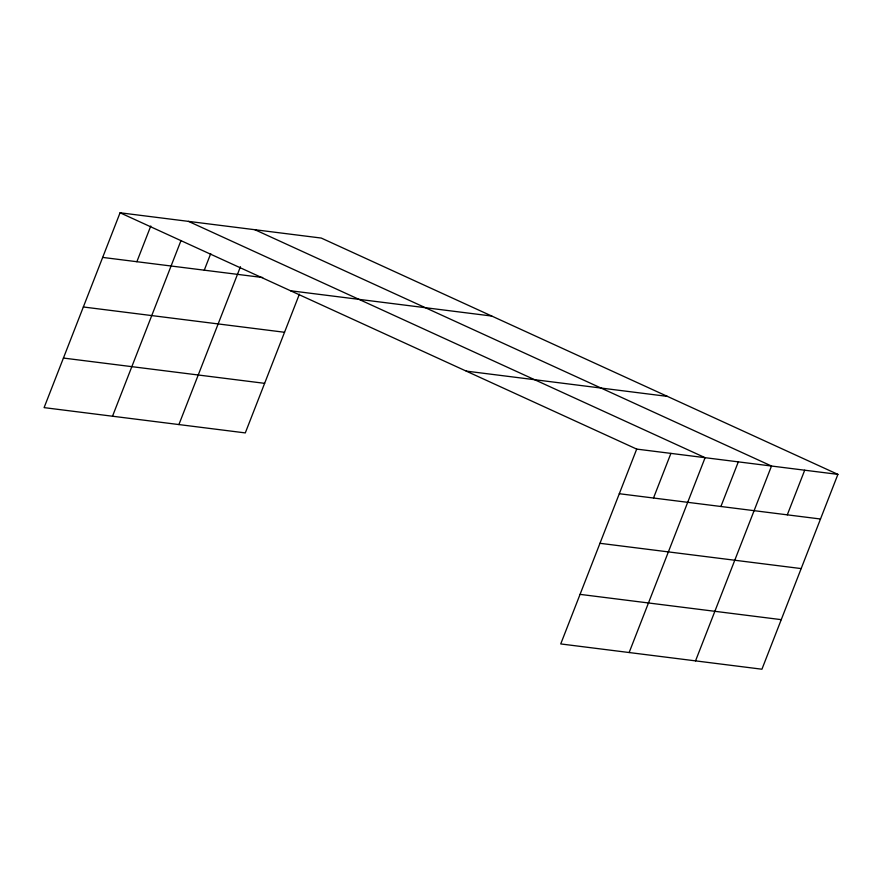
<?xml version="1.0" encoding="UTF-8"?>
<svg xmlns="http://www.w3.org/2000/svg" width="882" height="882" viewBox="0 0 882 882"><rect width="100%" height="100%" fill="white"/><g stroke="black" fill="none" stroke-linecap="round" stroke-linejoin="round"><path stroke-width="1.32" d="M837.9 474.373L636.705 449.092L560.732 643.937L761.927 669.217L837.9 474.373L321.268 238.063L120.073 212.782L44.1 407.627L245.295 432.908L299.406 294.136M136.864 261.711L150.789 226.001M112.51 416.227L181.019 240.51M204.271 270.179L210.732 253.608M178.903 424.573L240.455 266.706M653.507 498.021L670.904 453.392M629.142 652.537L705.104 457.681L188.472 221.371M720.903 506.5L738.311 461.859M695.534 660.883L771.507 466.027L254.876 229.717M787.295 514.834L804.704 470.205M102.665 257.412L262.693 277.521M290.553 290.762L491.759 316.043M83.338 306.98L284.533 332.271M466.214 371.102L667.409 396.393M63.427 358.059L264.622 383.339M619.296 493.722L820.492 519.013M599.969 543.301L801.165 568.581M580.058 594.369L781.254 619.649M120.073 212.782L636.705 449.092"/></g></svg>
